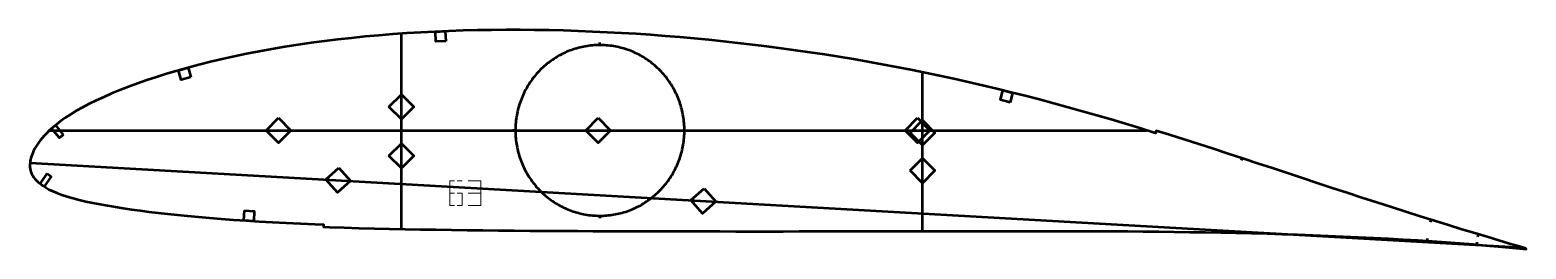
# Model space of a CAD drawing. Header units: metres. Extents: x 10 to 613, y 152 to 240.
import ezdxf

# ---------------------------------------------------------------- set-up
doc = ezdxf.new("R2010")
doc.units = ezdxf.units.M
doc.layers.add('Layer', color=1, linetype='Continuous', lineweight=50)
doc.layers.add('NumLabel', color=1, linetype='Continuous', lineweight=15)

msp = doc.modelspace()

# ---------------------------------------------------------------- linework, layer by layer
at = {"layer": 'Layer', "color": 7}
for p, q in [((160, 160.32), (160, 238.94)), ((370, 159.48), (370, 223.4)), ((160, 203.47), (160, 215.47)), ((370, 193.08), (370, 205.08)), ((18.2, 200), (460.34, 200)), ((104.53, 200), (116.53, 200)), ((233.27, 200), (245.27, 200)), ((362.01, 200), (374.01, 200)), ((160, 183.79), (160, 195.79)), ((10.4, 187.01), (611.8, 152.86)), ((370, 177.8), (370, 189.8)), ((128.58, 180.29), (140.56, 179.61)), ((275.69, 171.94), (287.67, 171.26))]:
    msp.add_line(p, q, dxfattribs=at)
at = {"layer": 'Layer'}
for p, q in [((240, 234.35), (240, 235.35)), ((205.95, 200), (204.95, 200)), ((274.06, 200), (275.06, 200)), ((498.73, 188.78), (498.43, 187.83)), ((240, 165.65), (240, 164.65)), ((574.81, 164.01), (574.53, 163.05)), ((493.4, 159.82), (493.35, 158.82)), ((593.94, 158.18), (593.67, 157.22)), ((573.36, 156.53), (573.29, 155.53)), ((593.3, 155.04), (593.24, 154.04))]:
    msp.add_line(p, q, dxfattribs=at)
for points in [[(613.07, 152.48), (610.6, 153.21), (606.57, 154.41), (602.19, 155.72), (597.5, 157.12), (592.52, 158.6), (587.3, 160.18), (581.87, 161.83), (576.28, 163.55), (570.58, 165.33), (564.79, 167.17), (558.93, 169.04), (553.01, 170.94), (547.06, 172.87), (541.08, 174.83), (535.08, 176.8), (529.06, 178.78), (523.04, 180.77), (517.03, 182.76), (511.02, 184.74), (505.03, 186.71), (499.06, 188.67), (493.11, 190.62), (487.19, 192.54), (481.28, 194.45), (475.39, 196.33), (469.52, 198.19), (464.19, 199.86), (463.89, 198.9), (463.38, 199.06), (457.55, 200.86), (451.75, 202.62), (445.96, 204.34), (440.18, 206.02), (434.42, 207.67), (428.66, 209.28), (422.91, 210.85), (417.16, 212.38), (411.42, 213.87), (405.67, 215.32), (399.92, 216.72), (394.16, 218.1), (388.41, 219.43), (382.65, 220.72), (376.89, 221.97), (371.12, 223.17), (365.35, 224.35), (359.57, 225.47), (353.79, 226.56), (347.99, 227.6), (342.2, 228.61), (336.4, 229.57), (330.59, 230.5), (324.78, 231.38), (318.95, 232.22), (313.13, 233.02), (307.29, 233.78), (301.45, 234.5), (295.6, 235.18), (289.75, 235.82), (283.89, 236.42), (278.03, 236.98), (272.17, 237.49), (266.31, 237.97), (260.44, 238.41), (254.58, 238.81), (248.73, 239.16), (242.88, 239.47), (237.03, 239.74), (231.19, 239.97), (225.36, 240.15), (219.54, 240.29), (213.72, 240.38), (207.92, 240.43), (202.14, 240.43), (196.37, 240.38), (190.62, 240.29), (184.88, 240.15), (179.17, 239.96), (173.47, 239.72), (167.8, 239.43), (162.16, 239.09), (156.55, 238.7), (150.97, 238.25), (145.42, 237.75), (139.9, 237.19), (134.43, 236.59), (129, 235.92), (123.61, 235.21), (118.28, 234.43), (113, 233.61), (107.8, 232.74), (102.68, 231.81), (97.64, 230.82), (92.69, 229.79), (87.84, 228.71), (83.1, 227.59), (78.47, 226.43), (73.97, 225.23), (69.61, 224), (65.4, 222.75), (61.34, 221.48), (57.42, 220.18), (53.65, 218.86), (50.03, 217.52), (46.56, 216.18), (43.23, 214.81), (40.06, 213.43), (37.04, 212.04), (34.17, 210.64), (31.48, 209.23), (28.97, 207.82), (26.66, 206.41), (24.55, 205.03), (22.67, 203.7), (21, 202.42), (19.52, 201.19), (18.24, 200.04), (17.11, 198.92), (16.11, 197.87), (15.23, 196.89), (14.46, 195.94), (13.78, 195.03), (13.2, 194.18), (12.68, 193.35), (12.23, 192.53), (11.84, 191.76), (11.5, 191.01), (11.21, 190.27), (10.97, 189.57), (10.76, 188.89), (10.59, 188.24), (10.47, 187.67), (10.4, 187.04), (10.36, 186.34), (10.34, 185.79), (10.37, 185.17), (10.44, 184.55), (10.58, 183.91), (10.77, 183.26), (11.03, 182.6), (11.38, 181.92), (11.82, 181.24), (12.34, 180.54), (12.96, 179.84), (13.69, 179.14), (14.55, 178.43), (15.55, 177.72), (16.7, 177), (18.01, 176.27), (19.52, 175.55), (21.25, 174.84), (23.21, 174.11), (25.36, 173.39), (27.72, 172.7), (30.25, 172.04), (32.92, 171.4), (35.7, 170.81), (38.61, 170.25), (41.64, 169.72), (44.78, 169.19), (47.98, 168.68), (51.28, 168.2), (54.72, 167.75), (58.28, 167.29), (61.97, 166.84), (65.78, 166.4), (69.75, 165.98), (73.89, 165.57), (78.22, 165.18), (82.74, 164.79), (87.45, 164.41), (92.35, 164.04), (97.42, 163.7), (102.67, 163.37), (108.07, 163.07), (113.64, 162.79), (119.33, 162.53), (125.13, 162.29), (128.7, 162.16), (128.66, 161.16), (130.99, 161.08), (136.97, 160.88), (143.01, 160.71), (149.12, 160.56), (155.29, 160.42), (161.5, 160.29), (167.72, 160.17), (173.95, 160.07), (180.21, 159.99), (186.51, 159.91), (192.84, 159.84), (199.18, 159.77), (205.52, 159.7), (211.86, 159.64), (218.19, 159.6), (224.55, 159.56), (230.92, 159.53), (237.31, 159.5), (243.7, 159.48), (250.11, 159.45), (256.5, 159.43), (262.89, 159.4), (269.27, 159.38), (275.64, 159.38), (282.01, 159.38), (288.39, 159.38), (294.76, 159.37), (301.14, 159.37), (307.51, 159.36), (313.88, 159.37), (320.25, 159.38), (326.62, 159.39), (332.98, 159.41), (339.33, 159.43), (345.68, 159.44), (352.02, 159.45), (358.36, 159.46), (364.7, 159.47), (371.04, 159.48), (377.36, 159.48), (383.66, 159.48), (389.94, 159.46), (396.22, 159.45), (402.48, 159.46), (408.75, 159.48), (415.02, 159.5), (421.29, 159.51), (427.57, 159.5), (433.87, 159.48), (440.15, 159.46), (446.42, 159.44), (452.66, 159.41), (458.9, 159.34), (465.17, 159.27), (471.44, 159.18), (477.7, 159.1), (483.93, 159.01), (490.14, 158.89), (496.36, 158.75), (502.59, 158.6), (508.81, 158.44), (514.99, 158.27), (521.13, 158.08), (527.26, 157.85), (533.4, 157.6), (539.54, 157.34), (545.66, 157.07), (551.72, 156.78), (557.73, 156.46), (563.68, 156.13), (569.56, 155.77), (575.34, 155.4), (581, 155.01), (586.51, 154.59), (591.86, 154.16), (597, 153.73), (601.88, 153.3), (606.44, 152.89), (610.62, 152.5), (613.19, 152.25)], [(274.06, 200), (274.05, 200.72), (274.03, 201.44), (273.99, 202.16), (273.94, 202.88), (273.87, 203.6), (273.79, 204.32), (273.69, 205.03), (273.58, 205.75), (273.45, 206.46), (273.31, 207.16), (273.15, 207.87), (272.98, 208.57), (272.79, 209.27), (272.59, 209.96), (272.38, 210.65), (272.15, 211.33), (271.91, 212.01), (271.65, 212.68), (271.38, 213.35), (271.09, 214.01), (270.79, 214.67), (270.48, 215.32), (270.16, 215.96), (269.82, 216.6), (269.46, 217.22), (269.1, 217.85), (268.72, 218.46), (268.33, 219.06), (267.93, 219.66), (267.51, 220.25), (267.08, 220.82), (266.64, 221.39), (266.19, 221.95), (265.73, 222.5), (265.25, 223.04), (264.77, 223.57), (264.27, 224.09), (263.76, 224.6), (263.25, 225.1), (262.72, 225.59), (262.18, 226.06), (261.63, 226.53), (261.07, 226.98), (260.51, 227.42), (259.93, 227.85), (259.35, 228.27), (258.75, 228.67), (258.15, 229.06), (257.54, 229.44), (256.93, 229.8), (256.3, 230.16), (255.67, 230.49), (255.03, 230.82), (254.39, 231.13), (253.73, 231.43), (253.08, 231.71), (252.41, 231.98), (251.74, 232.24), (251.07, 232.48), (250.39, 232.71), (249.71, 232.92), (249.02, 233.12), (248.33, 233.3), (247.63, 233.47), (246.93, 233.63), (246.23, 233.77), (245.53, 233.89), (244.82, 234), (244.11, 234.09), (243.4, 234.17), (242.69, 234.24), (241.97, 234.29), (241.26, 234.32), (240.54, 234.34), (239.83, 234.34), (239.11, 234.33), (238.4, 234.31), (237.68, 234.27), (236.97, 234.21), (236.26, 234.14), (235.55, 234.05), (234.84, 233.95), (234.13, 233.83), (233.43, 233.7), (232.73, 233.55), (232.03, 233.39), (231.34, 233.21), (230.65, 233.02), (229.96, 232.82), (229.28, 232.6), (228.6, 232.36), (227.93, 232.11), (227.26, 231.85), (226.6, 231.57), (225.95, 231.28), (225.3, 230.98), (224.66, 230.66), (224.02, 230.33), (223.39, 229.98), (222.77, 229.62), (222.16, 229.25), (221.55, 228.87), (220.96, 228.47), (220.37, 228.06), (219.79, 227.64), (219.22, 227.2), (218.65, 226.76), (218.1, 226.3), (217.56, 225.83), (217.03, 225.35), (216.5, 224.85), (215.99, 224.35), (215.49, 223.84), (215, 223.31), (214.52, 222.78), (214.05, 222.23), (213.59, 221.67), (213.14, 221.11), (212.71, 220.54), (212.29, 219.95), (211.88, 219.36), (211.48, 218.76), (211.1, 218.15), (210.73, 217.54), (210.37, 216.91), (210.02, 216.28), (209.69, 215.64), (209.37, 214.99), (209.06, 214.34), (208.77, 213.68), (208.49, 213.02), (208.23, 212.35), (207.98, 211.67), (207.74, 210.99), (207.52, 210.3), (207.31, 209.61), (207.12, 208.92), (206.94, 208.22), (206.78, 207.52), (206.63, 206.81), (206.5, 206.1), (206.38, 205.39), (206.27, 204.68), (206.18, 203.96), (206.11, 203.24), (206.05, 202.52), (206, 201.8), (205.97, 201.08), (205.96, 200.36), (205.96, 199.64), (205.97, 198.92), (206, 198.2), (206.05, 197.48), (206.11, 196.76), (206.18, 196.04), (206.27, 195.32), (206.38, 194.61), (206.5, 193.9), (206.63, 193.19), (206.78, 192.48), (206.94, 191.78), (207.12, 191.08), (207.31, 190.39), (207.52, 189.7), (207.74, 189.01), (207.98, 188.33), (208.23, 187.65), (208.49, 186.98), (208.77, 186.32), (209.06, 185.66), (209.37, 185.01), (209.69, 184.36), (210.02, 183.72), (210.37, 183.09), (210.73, 182.46), (211.1, 181.85), (211.48, 181.24), (211.88, 180.64), (212.29, 180.05), (212.71, 179.46), (213.14, 178.89), (213.59, 178.33), (214.05, 177.77), (214.52, 177.22), (215, 176.69), (215.49, 176.16), (215.99, 175.65), (216.5, 175.15), (217.03, 174.65), (217.56, 174.17), (218.1, 173.7), (218.65, 173.24), (219.22, 172.8), (219.79, 172.36), (220.37, 171.94), (220.96, 171.53), (221.55, 171.13), (222.16, 170.75), (222.77, 170.38), (223.39, 170.02), (224.02, 169.67), (224.66, 169.34), (225.3, 169.02), (225.95, 168.72), (226.6, 168.43), (227.26, 168.15), (227.93, 167.89), (228.6, 167.64), (229.28, 167.4), (229.96, 167.18), (230.65, 166.98), (231.34, 166.79), (232.03, 166.61), (232.73, 166.45), (233.43, 166.3), (234.13, 166.17), (234.84, 166.05), (235.55, 165.95), (236.26, 165.86), (236.97, 165.79), (237.68, 165.73), (238.4, 165.69), (239.11, 165.67), (239.83, 165.66), (240.54, 165.66), (241.26, 165.68), (241.97, 165.71), (242.69, 165.76), (243.4, 165.83), (244.11, 165.91), (244.82, 166), (245.53, 166.11), (246.23, 166.23), (246.93, 166.37), (247.63, 166.53), (248.33, 166.7), (249.02, 166.88), (249.71, 167.08), (250.39, 167.29), (251.07, 167.52), (251.74, 167.76), (252.41, 168.02), (253.08, 168.29), (253.73, 168.57), (254.39, 168.87), (255.03, 169.18), (255.67, 169.51), (256.3, 169.84), (256.93, 170.2), (257.54, 170.56), (258.15, 170.94), (258.75, 171.33), (259.35, 171.73), (259.93, 172.15), (260.51, 172.58), (261.07, 173.02), (261.63, 173.47), (262.18, 173.94), (262.72, 174.41), (263.25, 174.9), (263.76, 175.4), (264.27, 175.91), (264.77, 176.43), (265.25, 176.96), (265.73, 177.5), (266.19, 178.05), (266.64, 178.61), (267.08, 179.18), (267.51, 179.75), (267.93, 180.34), (268.33, 180.94), (268.72, 181.54), (269.1, 182.15), (269.46, 182.78), (269.82, 183.4), (270.16, 184.04), (270.48, 184.68), (270.79, 185.33), (271.09, 185.99), (271.38, 186.65), (271.65, 187.32), (271.91, 187.99), (272.15, 188.67), (272.38, 189.35), (272.59, 190.04), (272.79, 190.73), (272.98, 191.43), (273.15, 192.13), (273.31, 192.84), (273.45, 193.54), (273.58, 194.25), (273.69, 194.97), (273.79, 195.68), (273.87, 196.4), (273.94, 197.12), (273.99, 197.84), (274.03, 198.56), (274.05, 199.28), (274.06, 200)]]:
    msp.add_lwpolyline(points, close=True, dxfattribs=at)
for points in [[(177.89, 235.9), (173.9, 235.73), (173.73, 239.73), (177.72, 239.9), (177.89, 235.9)], [(75.15, 221.41), (71.3, 220.32), (70.22, 224.17), (74.07, 225.26), (75.15, 221.41)], [(155, 209.47), (160, 214.47), (165, 209.47), (160, 204.47), (155, 209.47)], [(405.3, 211.29), (401.41, 212.24), (402.36, 216.13), (406.25, 215.17), (405.3, 211.29)], [(110.53, 205), (115.53, 200), (110.53, 195), (105.53, 200), (110.53, 205)], [(239.27, 205), (244.27, 200), (239.27, 195), (234.27, 200), (239.27, 205)], [(368.01, 205), (373.01, 200), (368.01, 195), (363.01, 200), (368.01, 205)], [(23.8, 198.25), (22.27, 196.97), (19.06, 200.81), (20.6, 202.09), (23.8, 198.25)], [(365, 199.08), (370, 204.08), (375, 199.08), (370, 194.08), (365, 199.08)], [(155, 189.79), (160, 194.79), (165, 189.79), (160, 184.79), (155, 189.79)], [(365, 183.8), (370, 188.8), (375, 183.8), (370, 178.8), (365, 183.8)], [(17.31, 182.6), (18.94, 181.44), (16.05, 177.36), (14.42, 178.52), (17.31, 182.6)], [(134.86, 184.95), (139.57, 179.67), (134.29, 174.96), (129.58, 180.24), (134.86, 184.95)], [(281.96, 176.59), (286.67, 171.32), (281.4, 166.61), (276.69, 171.88), (281.96, 176.59)], [(96.77, 167.75), (100.76, 167.5), (100.51, 163.5), (96.52, 163.76), (96.77, 167.75)]]:
    msp.add_lwpolyline(points, dxfattribs=at)
at = {"layer": 'NumLabel', "color": 1}
for points in [[(181.48, 179.74), (179.48, 179.74), (179.48, 169.74), (181.48, 169.74)], [(184.48, 179.74), (182.48, 179.74)], [(186.98, 179.74), (191.98, 179.74), (191.98, 174.74), (186.98, 174.74), (191.98, 174.74), (191.98, 169.74), (186.98, 169.74)], [(181.48, 174.74), (179.48, 174.74)], [(182.48, 169.74), (184.48, 169.74), (184.48, 174.74), (182.48, 174.74)]]:
    msp.add_lwpolyline(points, dxfattribs=at)

doc.saveas('drawing.dxf')
